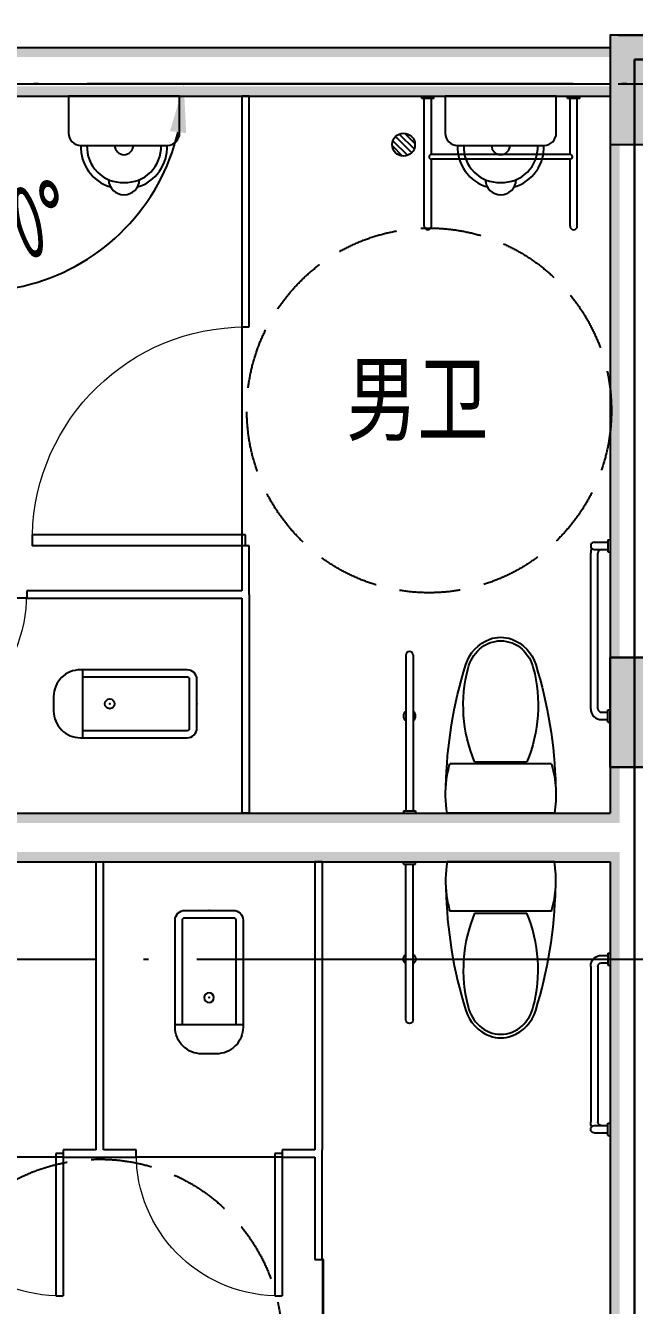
# Model space of a CAD drawing. Extents: x -228436 to 200315, y -41539 to 163917.
# Drawn here: x 50895 to 53400, y 75376 to 80640 of the extents above; entities that cross this region are included whole.
import ezdxf

# ---------------------------------------------------------------- set-up
doc = ezdxf.new("R2010")
doc.units = 0
doc.header["$LTSCALE"] = 1000
doc.header["$MEASUREMENT"] = 0
doc.linetypes.add('X-104 13#平面$0$DASH', pattern=[0.35, 0.25, -0.1])
doc.linetypes.add('X-104 13#平面$0$DOTE', pattern=[2.42, 2, -0.2, 0.02, -0.2])
for name, color, linetype in [('01-标注_尺寸', 124, 'Continuous'), ('PUB_HATCH', 8, 'Continuous'), ('PUB_WALL', 9, 'Continuous'), ('X-104 13#平面$0$02-TEXT_房间', 7, 'Continuous'), ('X-104 13#平面$0$A-I_卫-洁具', 241, 'Continuous'), ('X-104 13#平面$0$A-I_卫-隔断', 214, 'Continuous'), ('X-104 13#平面$0$A-TECH_水', 3, 'Continuous'), ('X-104 13#平面$0$A_AXIS-轴线', 36, 'X-104 13#平面$0$DOTE'), ('X-104 13#平面$0$A_STR-砌块墙', 121, 'Continuous'), ('X-104 13#平面$0$A_STR-砼柱', 51, 'Continuous'), ('X-104 13#平面$0$s-colu', 40, 'Continuous')]:
    doc.layers.add(name, color=color, linetype=linetype)
doc.layers.add('X-104 13#平面$0$000套内', color=226, linetype='Continuous', lineweight=30, plot=False)
doc.styles.add('_TCH_DIM_T3', font='ros1.shx', dxfattribs={"width": 0.705882, "bigfont": 'jd.shx'})
doc.styles.add('X-104 13#平面$0$_TCH_SPACE', font='STXIHEI_0.TTF', dxfattribs={"width": 0.75, "height": 5})
doc.dimstyles.new('_TCH_ARCH&&100', dxfattribs={"dimtxt": 297.5, "dimasz": 100, "dimexe": 250, "dimexo": 300, "dimgap": 126.25, "dimtad": 1, "dimdec": 0, "dimzin": 0, "dimdsep": 46, "dimtxsty": '_TCH_DIM_T3', "dimblk": 'ARCHTICK', "dimcen": 0.09, "dimclrt": 7, "dimazin": 2, "dimtfac": 1, "dimtdec": 0, "dimtix": 1, "dimtmove": 2, "dimatfit": 3, "dimfxl": 0, "dimtolj": 1, "dimtzin": 0, "dimarcsym": 0})
doc.dimstyles.new('_TCH_ARROW&&100', dxfattribs={"dimtxt": 297.5, "dimasz": 200, "dimexe": 250, "dimexo": 300, "dimgap": 100, "dimtad": 1, "dimdec": 0, "dimzin": 0, "dimdsep": 46, "dimtxsty": '_TCH_DIM_T3', "dimcen": 0.09, "dimclrt": 7, "dimazin": 2, "dimtfac": 1, "dimtdec": 0, "dimtix": 1, "dimtmove": 2, "dimatfit": 3, "dimfxl": 0, "dimtolj": 1, "dimtzin": 0, "dimarcsym": 0})

# ---------------------------------------------------------------- blocks, each defined once
blk = doc.blocks.new('X-104 13#平面$0$轴网')
at = {"layer": 'X-104 13#平面$0$A_AXIS-轴线', "linetype": 'X-104 13#平面$0$DOTE'}
blk.add_line((60408.4, 18000), (-2925, 18000), dxfattribs=at)
blk = doc.blocks.new('X-104 13#平面$0$A-toilet-F2$0$A-toilet-F3$0$$plan$00000388')
for p, q in [((0, -220.8), (0, 220.8)), ((-202.5, -209.5), (-202.5, 209.5)), ((-211.8, 107.7), (-211.8, -107.7))]:
    blk.add_line(p, q)
blk.add_lwpolyline([(-202.5, -209.5), (-151.6, -220.9), (-102.2, -226.4), (-50.2, -226.4), (0, -220.8)])
for centre, radius, start, end in [((-70.5, -1596.9), 1822.9, 91.2224, 107.2477), ((-76.2, -236.2), 463.3, 97.7399, 105.822), ((-76.2, -236.2), 463.3, 80.5377, 97.7399), ((-562.5, -12.2), 163.6, 107.2477, 159.5476), ((-555.5, -23.3), 162.7, 104.7786, 136.8543), ((-443.4, -448.2), 602.2, 67.3737, 104.7786), ((-580.4, 0), 128.7, 136.8543, 223.1457), ((-595.2, 0), 128.7, 159.5476, 200.4524), ((-562.5, 12.2), 163.6, 200.4524, 252.7523), ((-555.5, 23.3), 162.7, 223.1457, 255.2214), ((-70.5, 1596.9), 1822.9, 252.7523, 268.7776), ((-443.4, 448.2), 602.2, 255.2214, 292.6263)]:
    blk.add_arc(centre, radius, start, end)
blk = doc.blocks.new('X-104 13#平面$0$33')
at = {"rotation": 270}
blk.add_blockref('X-104 13#平面$0$A-toilet-F2$0$A-toilet-F3$0$$plan$00000388', (0, 0), dxfattribs=at)
blk = doc.blocks.new('X-104 13#平面$0$残疾人扶手1')
for p, q in [((-700, -10), (-700, 0)), ((0, -10), (0, 0)), ((-750, -10), (-750, 0)), ((-750, -10), (-700, -10)), ((-740, -65), (-740, -10)), ((-710, -65), (-710, -10)), ((-55, -50), (-695, -50)), ((-50, -10), (-50, 0)), ((0, -10), (-50, -10)), ((-40, -35), (-40, -10)), ((-10, -35), (-10, -10)), ((-55, -80), (-695, -80))]:
    blk.add_line(p, q)
for centre, radius, start, end in [((-695, -35), 15, 180, 270), ((-55, -35), 15, 270, 0), ((-55, -35), 45, 270, 0), ((-725, -65), 15, 180, 0), ((-695, -35), 45, 244.4712, 270)]:
    blk.add_arc(centre, radius, start, end)
blk = doc.blocks.new('X-104 13#平面$0$残疾人扶手2')
for p, q in [((-10, -50), (-10, 0)), ((-10, 0), (0, 0)), ((-650, -10), (-10, -10)), ((-650, -40), (-10, -40)), ((-10, -50), (0, -50))]:
    blk.add_line(p, q)
for centre, radius, start, end in [((-400, -25, 0), 25, 36.8699, 143.1301), ((-650, -25), 15, 90, 270), ((-400, -25, 0), 25, 216.8699, 323.1301)]:
    blk.add_arc(centre, radius, start, end)
blk = doc.blocks.new('X-104 13#平面$0$$lvtry$00000200')
at = {"color": 0}
for p, q in [((-109.8, -40, 0), (-109.8, -469.7, 0)), ((99.8, -30, 0), (-99.8, -30, 0)), ((109.8, -469.7, 0), (109.8, -40, 0))]:
    blk.add_line(p, q, dxfattribs=at)
at = {"color": 0, "elevation": 0}
blk.add_lwpolyline([(99.8, 0), (-99.8, 0, 0.414214), (-139.8, -40), (-139.8, -479.7, 0.414214), (-29.8, -589.7), (29.8, -589.7, 0.414214), (139.8, -479.7), (139.8, -40, 0.414214)], format="xyb", close=True, dxfattribs=at)
blk.add_lwpolyline([(139.8, -469.7), (-139.8, -469.7)], dxfattribs=at)
at = {"color": 0}
blk.add_circle((0, -358.6, 0), 20, dxfattribs=at)
for centre, start, end in [((-99.8, -40, 0), 90, 180), ((99.8, -40, 0), 0, 90)]:
    blk.add_arc(centre, 10, start, end, dxfattribs=at)
for p in [(0, 0), (0, -358.6, 0)]:
    blk.add_point(p, dxfattribs=at)
blk = doc.blocks.new('X-104 13#平面$0$hgfasg')
at = {"yscale": -1}
blk.add_blockref('X-104 13#平面$0$$lvtry$00000200', (0, 200), dxfattribs=at)
blk = doc.blocks.new('X-104 13#平面$0$A-toilet-F2$0$A-toilet-F3$0$xb')
for p, q in [((177.8, 203.2), (-177.8, 203.2)), ((-228.6, 152.4), (-228.6, 0)), ((228.6, 0), (228.6, 152.4)), ((-228.6, 0), (228.6, 0))]:
    blk.add_line(p, q)
for centre, radius, start, end in [((-6.3, 209.5), 171.6, 106.6069, 182.1211), ((0, 342.9), 63.5, 1.0707, 178.9293), ((6.4, 209.5), 171.6, 357.8789, 73.3931), ((-6.3, 209.5), 146.2, 87.8789, 182.1211), ((6.4, 209.5), 146.2, 357.8789, 92.1211), ((0, 203.2), 38.1, 0, 180), ((-177.8, 152.4), 50.8, 90, 180), ((177.8, 152.4), 50.8, 0, 90)]:
    blk.add_arc(centre, radius, start, end)
blk = doc.blocks.new('X-104 13#平面$0$104-8910 核心筒$0$fraehtj')
for p, q in [((-10, 275), (-10, 325)), ((-10, 325), (0, 325)), ((-535, 315), (-10, 315)), ((-535, 285), (-260, 285)), ((-260, -285), (-260, 285)), ((-240, -285), (-240, 285)), ((-240, 285), (-10, 285)), ((-10, 275), (0, 275)), ((-535, -285), (-260, -285)), ((-535, -315), (-10, -315)), ((-240, -285), (-10, -285)), ((-10, -325), (-10, -275)), ((-10, -275), (0, -275)), ((-10, -325), (0, -325))]:
    blk.add_line(p, q)
for centre, radius, start, end in [((-535, 300), 15, 90, 270), ((-250, 285), 10, 360, 180), ((-535, -300), 15, 90, 270), ((-250, -285), 10, 180, 0)]:
    blk.add_arc(centre, radius, start, end)
blk = doc.blocks.new('_FZH')
blk.add_lwpolyline([(-0.5, -0.5), (0.5, -0.5), (0.5, 0.5), (-0.5, 0.5)], close=True)
at = {"layer": 'PUB_HATCH'}
blk.add_solid([(-0.5, -0.5), (0.5, -0.5), (-0.5, 0.5), (0.5, 0.5)], dxfattribs=at)
blk = doc.blocks.new('X-104 13#平面$0$$TwtSys$00000141')
for p, q in [((-94, 8), (-10, 92)), ((-94, 8), (-10, 92)), ((-87, -35), (35, 87)), ((-87, -35), (35, 87)), ((-66, -66), (66, 66)), ((-66, -66), (66, 66)), ((-32, -87), (88, 33)), ((-32, -87), (88, 33)), ((11, -92), (92, -11)), ((11, -92), (92, -11))]:
    blk.add_line(p, q)
blk.add_circle((0, 0), 94)
blk.add_circle((0, 0), 94)
blk = doc.blocks.new('X-104 13#平面$0$$DorLib2D$00000001')
for p, q in [((0.45, 0.975), (0.5, 0.975)), ((0.45, 0), (0.45, 0.975)), ((0.5, 0), (0.5, 0.975)), ((0.5, 0), (0.45, 0))]:
    blk.add_line(p, q)
at = {"lineweight": 13}
blk.add_arc((0.475, 0), 0.975, 91.46928, 180, dxfattribs=at)
blk = doc.blocks.new('X-104 13#平面$0$$DorLib2D$00000129')
at = {"color": 0, "linetype": 'Continuous'}
for p, q in [((-0.5, 0.545), (-0.5, 0.6866)), ((-0.5, 0.6866), (0.5, 0.6866)), ((0.5, 0.6866), (0.5, 0.545)), ((0.5, 0.545), (-0.5, 0.545)), ((-0.5, 0.5), (-0.5, 0.545)), ((0.5, 0.5), (0.5, 0.545)), ((-0.2, 0.4375), (0.1584, 0.4375)), ((0.1584, 0.4375), (0.0804, 0.3408)), ((0.0804, 0.3408), (0.0804, 0.4375))]:
    blk.add_line(p, q, dxfattribs=at)
blk = doc.blocks.new('X-104 13#平面')
at = {"layer": 'PUB_WALL'}
for points in [[(53500, 80600), (53300, 80600), (53340, 80560), (53460, 80560)], [(53300, 80600), (53300, 80150), (53340, 80190), (53340, 80560)], [(53300, 80510), (53300, 80550), (50551.9, 80550), (50562.6, 80510)], [(53300, 80350), (53300, 80390), (50594.8, 80390), (50605.5, 80350)], [(53300, 80150), (53500, 80150), (53460, 80190), (53340, 80190)], [(53300, 78040), (53340, 78040), (53340, 80150), (53300, 80150)], [(53500, 78040), (53300, 78040), (53340, 78000), (53460, 78000)], [(53300, 78040), (53300, 77590), (53340, 77630), (53340, 78000)], [(53300, 77590), (53500, 77590), (53460, 77630), (53340, 77630)], [(53340, 77590), (53300, 77590), (53300, 77400), (53340, 77360)], [(50300, 77400), (53300, 77400), (53340, 77360), (50260, 77360)], [(50300, 77200), (53300, 77200), (53340, 77240), (50260, 77240)], [(53300, 74730), (53340, 74730), (53340, 77240), (53300, 77200)]]:
    blk.add_hatch(color=256, dxfattribs=at).paths.add_polyline_path(points)
at = {"layer": 'X-104 13#平面$0$000套内'}
blk.add_lwpolyline([(4100, 77750), (4100, 68700), (-750, 68700), (-750, 59850), (21950, 59850), (21950, 61450), (58250, 61450), (58250, 71300), (48400, 71300), (48400, 73450), (53400, 73450), (53400, 80500), (58250, 80500), (58250, 81290.1), (53289, 85452.6), (37950, 76613.3), (37950, 72450), (12454.9, 72450), (4447.4, 77750)], close=True, dxfattribs=at)
at = {"layer": 'X-104 13#平面$0$A-I_卫-洁具', "linetype": 'X-104 13#平面$0$DASH'}
for centre in [(52555.3, 79056.8), (51200, 75226.6)]:
    blk.add_circle(centre, 750, dxfattribs=at)
at = {"layer": 'X-104 13#平面$0$A-I_卫-隔断'}
for p, q in [((51785, 80350), (51785, 79400)), ((51815, 80350), (51785, 80350)), ((51815, 79400), (51815, 80350)), ((51785, 79400), (51815, 79400)), ((51785, 79400), (51785, 78500)), ((51815, 78500), (51785, 78500)), ((51785, 78500), (51785, 78315)), ((51815, 78300), (51815, 78500)), ((50900, 78285), (50300, 78285)), ((51785, 78315), (50900, 78315)), ((50900, 78315), (50900, 78285)), ((50900, 78285), (51785, 78285)), ((51785, 78285), (51785, 77400)), ((51815, 78300), (51815, 77400)), ((51815, 77400), (51785, 77400)), ((51185, 76015), (51185, 77200)), ((51185, 77200), (51215, 77200)), ((51215, 76015), (51215, 77200)), ((52085, 77200), (52085, 76015)), ((52115, 77200), (52085, 77200)), ((52115, 77200), (52115, 76015)), ((51185, 76015), (51050, 76015)), ((51050, 76015), (51050, 75985)), ((51350, 76015), (51215, 76015)), ((51350, 75985), (51350, 76015)), ((52085, 76015), (51950, 76015)), ((51950, 76015), (51950, 75985)), ((52115, 75565), (52115, 76015)), ((51050, 75985), (50450, 75985)), ((51050, 75985), (51200, 75985)), ((51200, 75985), (51350, 75985)), ((51950, 75985), (51350, 75985)), ((51950, 75985), (52085, 75985)), ((52085, 75985), (52085, 75565)), ((52085, 75565), (52115, 75565))]:
    blk.add_line(p, q, dxfattribs=at)
at = {"layer": 'X-104 13#平面$0$A_AXIS-轴线', "linetype": 'X-104 13#平面$0$DOTE'}
blk.add_line((39500, 76800), (60408.4, 76800), dxfattribs=at)
at = {"layer": 'X-104 13#平面$0$A_STR-砌块墙'}
for p, q in [((50551.9, 80550), (53300, 80550)), ((50605.5, 80350), (53300, 80350)), ((53300, 80150), (53300, 78040)), ((53300, 77590), (53300, 77400)), ((50300, 77400), (53300, 77400)), ((50300, 77200), (53300, 77200)), ((53300, 77200), (53300, 74730))]:
    blk.add_line(p, q, dxfattribs=at)
at = {"layer": 'X-104 13#平面$0$s-colu'}
blk.add_lwpolyline([(53300, 77590), (53300, 78040), (53500, 78040), (53500, 77590)], close=True, dxfattribs=at)
blk.add_blockref('X-104 13#平面$0$轴网', (0, 62400))
at = {"layer": 'X-104 13#平面$0$A-I_卫-洁具', "ltscale": 0.1}
for name, p, rotation in [('X-104 13#平面$0$A-toilet-F2$0$A-toilet-F3$0$xb', (51300, 80350), 180), ('X-104 13#平面$0$104-8910 核心筒$0$fraehtj', (52850, 80350), 90), ('X-104 13#平面$0$A-toilet-F2$0$A-toilet-F3$0$xb', (52850, 80350), 180), ('X-104 13#平面$0$残疾人扶手1', (53300, 77775), 270), ('X-104 13#平面$0$残疾人扶手2', (52499.5, 77400), 270), ('X-104 13#平面$0$33', (52850, 77200), 180), ('X-104 13#平面$0$hgfasg', (51650, 77200), 180)]:
    blk.add_blockref(name, p, dxfattribs=dict(at, rotation=rotation))
at = {"layer": 'X-104 13#平面$0$A-I_卫-洁具', "ltscale": 0.1, "xscale": -1}
blk.add_blockref('X-104 13#平面$0$33', (52850, 77400), dxfattribs=at)
for name, p, rotation in [('X-104 13#平面$0$hgfasg', (51800, 77850), 90), ('X-104 13#平面$0$残疾人扶手2', (52499.5, 77200), 270), ('X-104 13#平面$0$残疾人扶手1', (53300, 76825), 270)]:
    blk.add_blockref(name, p, dxfattribs=dict(at, rotation=rotation))
at = {"layer": 'X-104 13#平面$0$A-I_卫-隔断', "zscale": 30}
for name, p, xscale, yscale, rotation in [('X-104 13#平面$0$$DorLib2D$00000001', (51800, 78950), 900, -900, 270), ('X-104 13#平面$0$$DorLib2D$00000001', (50600, 78300), 600, 600, 180), ('X-104 13#平面$0$$DorLib2D$00000001', (50750, 76000), -600, 600, 180), ('X-104 13#平面$0$$DorLib2D$00000001', (51650, 76000), -600, 600, 180), ('X-104 13#平面$0$$DorLib2D$00000129', (52100, 75115), -900, 30, 270)]:
    blk.add_blockref(name, p, dxfattribs=dict(at, xscale=xscale, yscale=yscale, rotation=rotation))
at = {"layer": 'X-104 13#平面$0$A-TECH_水', "xscale": 0.5, "yscale": 0.5, "zscale": 0.5, "rotation": 270}
blk.add_blockref('X-104 13#平面$0$$TwtSys$00000141', (52450, 80150), dxfattribs=at)
at = {"layer": 'X-104 13#平面$0$A_STR-砼柱', "xscale": 200, "yscale": 450, "zscale": 450}
for p in [(53400, 80375), (53400, 77815)]:
    blk.add_blockref('_FZH', p, dxfattribs=at)
at = {"layer": 'X-104 13#平面$0$02-TEXT_房间', "style": 'X-104 13#平面$0$_TCH_SPACE', "width": 0.75}
blk.add_text('男卫', height=285.43, dxfattribs=at).set_placement((52214.9, 78961.9))
blk = doc.blocks.new('_ArchTick')
at = {"color": 0, "linetype": 'ByBlock', "const_width": 0.4}
blk.add_lwpolyline([(-0.5, -0.5), (0.5, 0.5)], dxfattribs=at)
blk = doc.blocks.new('*D329')
at = {"layer": '01-标注_尺寸', "color": 0, "lineweight": -2, "transparency": 16777216}
for p, q in [((53333.6, 85270.3), (54640, 85270.3)), ((54390, 80600), (54390, 85270.3)), ((53333.6, 80600), (54640, 80600))]:
    blk.add_line(p, q, dxfattribs=at)
at = {"layer": 'Defpoints', "color": 0, "transparency": 16777216}
for p in [(53033.6, 85270.3), (54390, 85270.3), (53033.6, 80600)]:
    blk.add_point(p, dxfattribs=at)
at = {"layer": '01-标注_尺寸', "color": 0, "lineweight": -2, "transparency": 16777216, "xscale": 100, "yscale": 100, "zscale": 100}
for p, rotation in [((54390, 85270.3), 90), ((54390, 80600), 270)]:
    blk.add_blockref('_ArchTick', p, dxfattribs=dict(at, rotation=rotation))
at = {"layer": '01-标注_尺寸', "color": 7, "transparency": 16777216, "insert": (54115, 82935.1), "char_height": 297.5, "attachment_point": 5, "rotation": 90, "style": '_TCH_DIM_T3'}
blk.add_mtext('\\A1;4670', dxfattribs=at)
blk = doc.blocks.new('*D330')
at = {"layer": '01-标注_尺寸', "color": 0, "lineweight": -2, "transparency": 16777216}
for p, q in [((54390, 80600), (54390, 80700)), ((53333.6, 80600), (54640, 80600)), ((54390, 80400), (54390, 80600)), ((53333.6, 80400), (54640, 80400)), ((54390, 80400), (54390, 80300))]:
    blk.add_line(p, q, dxfattribs=at)
at = {"layer": 'Defpoints', "color": 0, "transparency": 16777216}
for p in [(53033.6, 80600), (54390, 80600), (53033.6, 80400)]:
    blk.add_point(p, dxfattribs=at)
at = {"layer": '01-标注_尺寸', "color": 0, "lineweight": -2, "transparency": 16777216, "xscale": 100, "yscale": 100, "zscale": 100}
for p, rotation in [((54390, 80600), 270), ((54390, 80400), 90)]:
    blk.add_blockref('_ArchTick', p, dxfattribs=dict(at, rotation=rotation))
at = {"layer": '01-标注_尺寸', "color": 7, "transparency": 16777216, "insert": (54115, 80500), "char_height": 297.5, "attachment_point": 5, "rotation": 90, "style": '_TCH_DIM_T3'}
blk.add_mtext('\\A1;200', dxfattribs=at)
blk = doc.blocks.new('*D599')
at = {"layer": '01-标注_尺寸', "color": 0, "lineweight": -2, "transparency": 16777216}
for p, q in [((49729.6, 82035.7), (50637.8, 82559)), ((50421.1, 82434.2), (51269.9, 80961.3)), ((50578.4, 80562.8), (51486.6, 81086.1))]:
    blk.add_line(p, q, dxfattribs=at)
at = {"layer": 'Defpoints', "color": 0, "transparency": 16777216}
for p in [(49469.7, 81885.9), (51269.9, 80961.3), (50318.5, 80413)]:
    blk.add_point(p, dxfattribs=at)
at = {"layer": '01-标注_尺寸', "color": 0, "lineweight": -2, "transparency": 16777216, "xscale": 100, "yscale": 100, "zscale": 100}
for p, rotation in [((50421.1, 82434.2), 119.9533730763674), ((51269.9, 80961.3), 299.9533730763674)]:
    blk.add_blockref('_ArchTick', p, dxfattribs=dict(at, rotation=rotation))
at = {"layer": '01-标注_尺寸', "color": 7, "transparency": 16777216, "insert": (51083.8, 81835), "char_height": 297.5, "attachment_point": 5, "rotation": 299.9534, "style": '_TCH_DIM_T3'}
blk.add_mtext('\\A1;1700', dxfattribs=at)
blk = doc.blocks.new('*D605')
at = {"layer": '01-标注_尺寸', "color": 0, "lineweight": -2, "transparency": 16777216}
for p, q in [((51021.4, 80400), (51795.8, 80400)), ((50406.9, 80235.4), (49736.3, 79848.1))]:
    blk.add_line(p, q, dxfattribs=at)
blk.add_arc((50692.1, 80400), 853.7, 223.455, 346.546, dxfattribs=at)
at = {"layer": '01-标注_尺寸', "color": 0, "transparency": 16777216}
for points in [[(51489.3, 80205.3), (51555.5, 80197.5), (51545.8, 80400)], [(50045.7, 79792.9), (50099.1, 79832.8), (49952.8, 79973.1)]]:
    blk.add_solid(points, dxfattribs=at)
at = {"layer": 'Defpoints', "color": 0, "transparency": 16777216}
for p in [(50666.8, 80385.4), (50692.1, 80400), (50721.4, 80400), (50543.9, 79559.3)]:
    blk.add_point(p, dxfattribs=at)
at = {"layer": '01-标注_尺寸', "color": 7, "transparency": 16777216, "insert": (50848.7, 79815.7), "char_height": 297.5, "attachment_point": 5, "rotation": 15.0005, "style": '_TCH_DIM_T3'}
blk.add_mtext('\\A1;150°', dxfattribs=at)

msp = doc.modelspace()

# ---------------------------------------------------------------- linework, layer by layer
msp.add_line((50692.1, 80400), (53300, 80400))

# ---------------------------------------------------------------- block references
msp.add_blockref('X-104 13#平面', (0, 0))

# ---------------------------------------------------------------- dimensions: what is measured, and where the dimension line sits
at = {"layer": '01-标注_尺寸'}
for p1, p2, distance, picture, middle in [((53033.6, 80600), (53033.6, 85270.3), -1356.4, '*D329', (54115, 82935.1)), ((49469.7, 81885.9), (50318.5, 80413), 1098.2, '*D599', (51083.8, 81835)), ((53033.6, 80400), (53033.6, 80600), -1356.4, '*D330', (54115, 80500))]:
    dim = msp.add_aligned_dim(p1=p1, p2=p2, distance=distance, dimstyle='_TCH_ARCH&&100', dxfattribs=at)
    dim.commit()
    dim.dimension.update_dxf_attribs({"geometry": picture, "text_midpoint": middle})
dim = msp.add_angular_dim_3p(base=(50543.8837, 79559.2781), center=(50692.1154, 80400), p1=(50666.7545, 80385.3573), p2=(50721.4, 80400), dimstyle='_TCH_ARROW&&100', dxfattribs=at)
dim.commit()
dim.dimension.update_dxf_attribs({"geometry": '*D605', "text_midpoint": (50848.6905, 79815.6746)})

doc.saveas('drawing.dxf')
